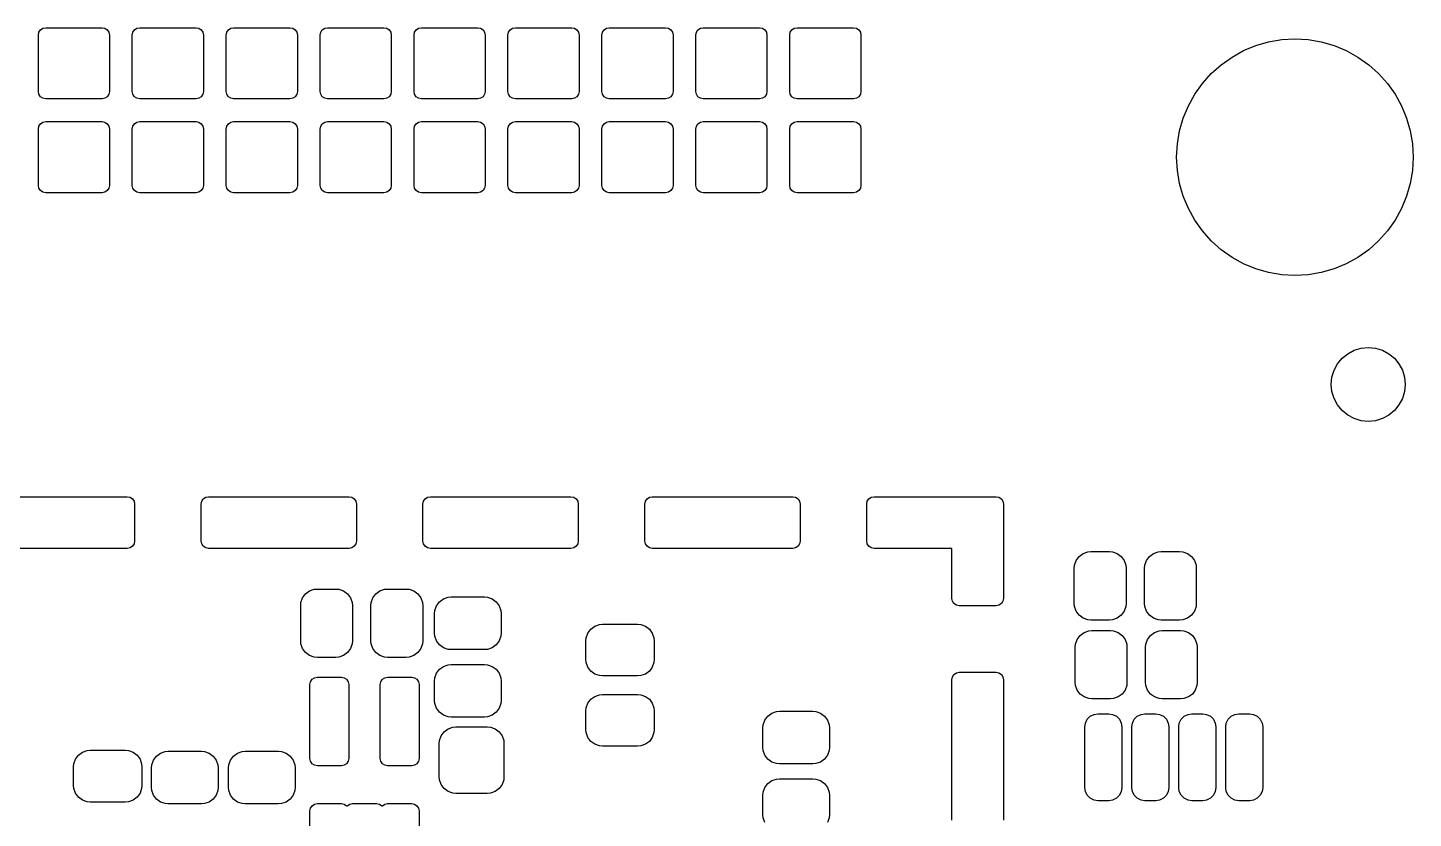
# Model space of a CAD drawing. Extents: x 0.27 to 2.97, y 0.24 to 2.14.
# Drawn here: x 1.451 to 2.926, y 1.296 to 2.138 of the extents above; entities that cross this region are included whole.
import ezdxf

# ---------------------------------------------------------------- set-up
doc = ezdxf.new("R2010")
doc.units = 0
doc.header["$MEASUREMENT"] = 0
doc.layers.add('BLACK', color=7, linetype='CONTINUOUS')

msp = doc.modelspace()

# ---------------------------------------------------------------- linework, layer by layer
at = {"layer": 'BLACK', "linetype": 'CONTINUOUS'}
for p, q in [((1.46213, 2.13), (1.46273, 2.13301)), ((1.46213, 2.07), (1.46213, 2.13)), ((1.46273, 2.13301), (1.46443, 2.13557)), ((1.46443, 2.13557), (1.46699, 2.13727)), ((1.46699, 2.13727), (1.47, 2.13787)), ((1.47, 2.13787), (1.53, 2.13787)), ((1.53, 2.13787), (1.53301, 2.13727)), ((1.53301, 2.13727), (1.53557, 2.13557)), ((1.53557, 2.13557), (1.53727, 2.13301)), ((1.53727, 2.13301), (1.53787, 2.13)), ((1.53787, 2.13), (1.53787, 2.07)), ((1.56213, 2.13), (1.56273, 2.13301)), ((1.56213, 2.07), (1.56213, 2.13)), ((1.56273, 2.13301), (1.56443, 2.13557)), ((1.56443, 2.13557), (1.56699, 2.13727)), ((1.56699, 2.13727), (1.57, 2.13787)), ((1.57, 2.13787), (1.63, 2.13787)), ((1.63, 2.13787), (1.63301, 2.13727)), ((1.63301, 2.13727), (1.63557, 2.13557)), ((1.63557, 2.13557), (1.63727, 2.13301)), ((1.63727, 2.13301), (1.63787, 2.13)), ((1.63787, 2.13), (1.63787, 2.07)), ((1.66213, 2.13), (1.66273, 2.13301)), ((1.66213, 2.07), (1.66213, 2.13)), ((1.66273, 2.13301), (1.66443, 2.13557)), ((1.66443, 2.13557), (1.66699, 2.13727)), ((1.66699, 2.13727), (1.67, 2.13787)), ((1.67, 2.13787), (1.73, 2.13787)), ((1.73, 2.13787), (1.73301, 2.13727)), ((1.73301, 2.13727), (1.73557, 2.13557)), ((1.73557, 2.13557), (1.73727, 2.13301)), ((1.73727, 2.13301), (1.73787, 2.13)), ((1.73787, 2.13), (1.73787, 2.07)), ((1.76213, 2.13), (1.76273, 2.13301)), ((1.76213, 2.07), (1.76213, 2.13)), ((1.76273, 2.13301), (1.76443, 2.13557)), ((1.76443, 2.13557), (1.76699, 2.13727)), ((1.76699, 2.13727), (1.77, 2.13787)), ((1.77, 2.13787), (1.83, 2.13787)), ((1.83, 2.13787), (1.83301, 2.13727)), ((1.83301, 2.13727), (1.83557, 2.13557)), ((1.83557, 2.13557), (1.83727, 2.13301)), ((1.83727, 2.13301), (1.83787, 2.13)), ((1.83787, 2.13), (1.83787, 2.07)), ((1.86213, 2.13), (1.86273, 2.13301)), ((1.86213, 2.07), (1.86213, 2.13)), ((1.86273, 2.13301), (1.86443, 2.13557)), ((1.86443, 2.13557), (1.86699, 2.13727)), ((1.86699, 2.13727), (1.87, 2.13787)), ((1.87, 2.13787), (1.93, 2.13787)), ((1.93, 2.13787), (1.93301, 2.13727)), ((1.93301, 2.13727), (1.93557, 2.13557)), ((1.93557, 2.13557), (1.93727, 2.13301)), ((1.93727, 2.13301), (1.93787, 2.13)), ((1.93787, 2.13), (1.93787, 2.07)), ((1.96213, 2.13), (1.96273, 2.13301)), ((1.96213, 2.07), (1.96213, 2.13)), ((1.96273, 2.13301), (1.96443, 2.13557)), ((1.96443, 2.13557), (1.96699, 2.13727)), ((1.96699, 2.13727), (1.97, 2.13787)), ((1.97, 2.13787), (2.03, 2.13787)), ((2.03, 2.13787), (2.03301, 2.13727)), ((2.03301, 2.13727), (2.03557, 2.13557)), ((2.03557, 2.13557), (2.03727, 2.13301)), ((2.03727, 2.13301), (2.03787, 2.13)), ((2.03787, 2.13), (2.03787, 2.07)), ((2.06213, 2.13), (2.06273, 2.13301)), ((2.06213, 2.07), (2.06213, 2.13)), ((2.06273, 2.13301), (2.06443, 2.13557)), ((2.06443, 2.13557), (2.06699, 2.13727)), ((2.06699, 2.13727), (2.07, 2.13787)), ((2.07, 2.13787), (2.13, 2.13787)), ((2.13, 2.13787), (2.13301, 2.13727)), ((2.13301, 2.13727), (2.13557, 2.13557)), ((2.13557, 2.13557), (2.13727, 2.13301)), ((2.13727, 2.13301), (2.13787, 2.13)), ((2.13787, 2.13), (2.13787, 2.07)), ((2.16213, 2.13), (2.16273, 2.13301)), ((2.16213, 2.07), (2.16213, 2.13)), ((2.16273, 2.13301), (2.16443, 2.13557)), ((2.16443, 2.13557), (2.16699, 2.13727)), ((2.16699, 2.13727), (2.17, 2.13787)), ((2.17, 2.13787), (2.23, 2.13787)), ((2.23, 2.13787), (2.23301, 2.13727)), ((2.23301, 2.13727), (2.23557, 2.13557)), ((2.23557, 2.13557), (2.23727, 2.13301)), ((2.23727, 2.13301), (2.23787, 2.13)), ((2.23787, 2.13), (2.23787, 2.07)), ((2.26213, 2.13), (2.26273, 2.13301)), ((2.26213, 2.07), (2.26213, 2.13)), ((2.26273, 2.13301), (2.26443, 2.13557)), ((2.26443, 2.13557), (2.26699, 2.13727)), ((2.26699, 2.13727), (2.27, 2.13787)), ((2.27, 2.13787), (2.33, 2.13787)), ((2.33, 2.13787), (2.33301, 2.13727)), ((2.33301, 2.13727), (2.33557, 2.13557)), ((2.33557, 2.13557), (2.33727, 2.13301)), ((2.33727, 2.13301), (2.33787, 2.13)), ((2.33787, 2.13), (2.33787, 2.07)), ((2.77197, 2.12283), (2.78589, 2.12519)), ((2.78589, 2.12519), (2.8, 2.12598)), ((2.8, 2.12598), (2.81411, 2.12519)), ((2.81411, 2.12519), (2.82803, 2.12283)), ((2.73297, 2.10667), (2.74534, 2.11351)), ((2.74534, 2.11351), (2.75839, 2.11891)), ((2.75839, 2.11891), (2.77197, 2.12283)), ((2.82803, 2.12283), (2.84161, 2.11891)), ((2.84161, 2.11891), (2.85466, 2.11351)), ((2.85466, 2.11351), (2.86703, 2.10667)), ((2.71092, 2.08908), (2.72145, 2.0985)), ((2.72145, 2.0985), (2.73297, 2.10667)), ((2.86703, 2.10667), (2.87855, 2.0985)), ((2.87855, 2.0985), (2.88908, 2.08908)), ((2.7015, 2.07855), (2.71092, 2.08908)), ((2.88908, 2.08908), (2.8985, 2.07855)), ((1.46273, 2.06699), (1.46213, 2.07)), ((1.46443, 2.06443), (1.46273, 2.06699)), ((1.53727, 2.06699), (1.53557, 2.06443)), ((1.53787, 2.07), (1.53727, 2.06699)), ((1.56273, 2.06699), (1.56213, 2.07)), ((1.56443, 2.06443), (1.56273, 2.06699)), ((1.63727, 2.06699), (1.63557, 2.06443)), ((1.63787, 2.07), (1.63727, 2.06699)), ((1.66273, 2.06699), (1.66213, 2.07)), ((1.66443, 2.06443), (1.66273, 2.06699)), ((1.73727, 2.06699), (1.73557, 2.06443)), ((1.73787, 2.07), (1.73727, 2.06699)), ((1.76273, 2.06699), (1.76213, 2.07)), ((1.76443, 2.06443), (1.76273, 2.06699)), ((1.83727, 2.06699), (1.83557, 2.06443)), ((1.83787, 2.07), (1.83727, 2.06699)), ((1.86273, 2.06699), (1.86213, 2.07)), ((1.86443, 2.06443), (1.86273, 2.06699)), ((1.93727, 2.06699), (1.93557, 2.06443)), ((1.93787, 2.07), (1.93727, 2.06699)), ((1.96273, 2.06699), (1.96213, 2.07)), ((1.96443, 2.06443), (1.96273, 2.06699)), ((2.03727, 2.06699), (2.03557, 2.06443)), ((2.03787, 2.07), (2.03727, 2.06699)), ((2.06273, 2.06699), (2.06213, 2.07)), ((2.06443, 2.06443), (2.06273, 2.06699)), ((2.13727, 2.06699), (2.13557, 2.06443)), ((2.13787, 2.07), (2.13727, 2.06699)), ((2.16273, 2.06699), (2.16213, 2.07)), ((2.16443, 2.06443), (2.16273, 2.06699)), ((2.23727, 2.06699), (2.23557, 2.06443)), ((2.23787, 2.07), (2.23727, 2.06699)), ((2.26273, 2.06699), (2.26213, 2.07)), ((2.26443, 2.06443), (2.26273, 2.06699)), ((2.33727, 2.06699), (2.33557, 2.06443)), ((2.33787, 2.07), (2.33727, 2.06699)), ((2.68649, 2.05466), (2.69333, 2.06703)), ((2.69333, 2.06703), (2.7015, 2.07855)), ((2.8985, 2.07855), (2.90667, 2.06703)), ((2.90667, 2.06703), (2.91351, 2.05466)), ((1.46699, 2.06273), (1.46443, 2.06443)), ((1.47, 2.06213), (1.46699, 2.06273)), ((1.53, 2.06213), (1.47, 2.06213)), ((1.53301, 2.06273), (1.53, 2.06213)), ((1.53557, 2.06443), (1.53301, 2.06273)), ((1.56699, 2.06273), (1.56443, 2.06443)), ((1.57, 2.06213), (1.56699, 2.06273)), ((1.63, 2.06213), (1.57, 2.06213)), ((1.63301, 2.06273), (1.63, 2.06213)), ((1.63557, 2.06443), (1.63301, 2.06273)), ((1.66699, 2.06273), (1.66443, 2.06443)), ((1.67, 2.06213), (1.66699, 2.06273)), ((1.73, 2.06213), (1.67, 2.06213)), ((1.73301, 2.06273), (1.73, 2.06213)), ((1.73557, 2.06443), (1.73301, 2.06273)), ((1.76699, 2.06273), (1.76443, 2.06443)), ((1.77, 2.06213), (1.76699, 2.06273)), ((1.83, 2.06213), (1.77, 2.06213)), ((1.83301, 2.06273), (1.83, 2.06213)), ((1.83557, 2.06443), (1.83301, 2.06273)), ((1.86699, 2.06273), (1.86443, 2.06443)), ((1.87, 2.06213), (1.86699, 2.06273)), ((1.93, 2.06213), (1.87, 2.06213)), ((1.93301, 2.06273), (1.93, 2.06213)), ((1.93557, 2.06443), (1.93301, 2.06273)), ((1.96699, 2.06273), (1.96443, 2.06443)), ((1.97, 2.06213), (1.96699, 2.06273)), ((2.03, 2.06213), (1.97, 2.06213)), ((2.03301, 2.06273), (2.03, 2.06213)), ((2.03557, 2.06443), (2.03301, 2.06273)), ((2.06699, 2.06273), (2.06443, 2.06443)), ((2.07, 2.06213), (2.06699, 2.06273)), ((2.13, 2.06213), (2.07, 2.06213)), ((2.13301, 2.06273), (2.13, 2.06213)), ((2.13557, 2.06443), (2.13301, 2.06273)), ((2.16699, 2.06273), (2.16443, 2.06443)), ((2.17, 2.06213), (2.16699, 2.06273)), ((2.23, 2.06213), (2.17, 2.06213)), ((2.23301, 2.06273), (2.23, 2.06213)), ((2.23557, 2.06443), (2.23301, 2.06273)), ((2.26699, 2.06273), (2.26443, 2.06443)), ((2.27, 2.06213), (2.26699, 2.06273)), ((2.33, 2.06213), (2.27, 2.06213)), ((2.33301, 2.06273), (2.33, 2.06213)), ((2.33557, 2.06443), (2.33301, 2.06273)), ((2.68109, 2.04161), (2.68649, 2.05466)), ((2.91351, 2.05466), (2.91891, 2.04161)), ((1.46443, 2.03557), (1.46699, 2.03727)), ((1.46699, 2.03727), (1.47, 2.03787)), ((1.47, 2.03787), (1.53, 2.03787)), ((1.53, 2.03787), (1.53301, 2.03727)), ((1.53301, 2.03727), (1.53557, 2.03557)), ((1.56443, 2.03557), (1.56699, 2.03727)), ((1.56699, 2.03727), (1.57, 2.03787)), ((1.57, 2.03787), (1.63, 2.03787)), ((1.63, 2.03787), (1.63301, 2.03727)), ((1.63301, 2.03727), (1.63557, 2.03557)), ((1.66443, 2.03557), (1.66699, 2.03727)), ((1.66699, 2.03727), (1.67, 2.03787)), ((1.67, 2.03787), (1.73, 2.03787)), ((1.73, 2.03787), (1.73301, 2.03727)), ((1.73301, 2.03727), (1.73557, 2.03557)), ((1.76443, 2.03557), (1.76699, 2.03727)), ((1.76699, 2.03727), (1.77, 2.03787)), ((1.77, 2.03787), (1.83, 2.03787)), ((1.83, 2.03787), (1.83301, 2.03727)), ((1.83301, 2.03727), (1.83557, 2.03557)), ((1.86443, 2.03557), (1.86699, 2.03727)), ((1.86699, 2.03727), (1.87, 2.03787)), ((1.87, 2.03787), (1.93, 2.03787)), ((1.93, 2.03787), (1.93301, 2.03727)), ((1.93301, 2.03727), (1.93557, 2.03557)), ((1.96443, 2.03557), (1.96699, 2.03727)), ((1.96699, 2.03727), (1.97, 2.03787)), ((1.97, 2.03787), (2.03, 2.03787)), ((2.03, 2.03787), (2.03301, 2.03727)), ((2.03301, 2.03727), (2.03557, 2.03557)), ((2.06443, 2.03557), (2.06699, 2.03727)), ((2.06699, 2.03727), (2.07, 2.03787)), ((2.07, 2.03787), (2.13, 2.03787)), ((2.13, 2.03787), (2.13301, 2.03727)), ((2.13301, 2.03727), (2.13557, 2.03557)), ((2.16443, 2.03557), (2.16699, 2.03727)), ((2.16699, 2.03727), (2.17, 2.03787)), ((2.17, 2.03787), (2.23, 2.03787)), ((2.23, 2.03787), (2.23301, 2.03727)), ((2.23301, 2.03727), (2.23557, 2.03557)), ((2.26443, 2.03557), (2.26699, 2.03727)), ((2.26699, 2.03727), (2.27, 2.03787)), ((2.27, 2.03787), (2.33, 2.03787)), ((2.33, 2.03787), (2.33301, 2.03727)), ((2.33301, 2.03727), (2.33557, 2.03557)), ((2.67717, 2.02803), (2.68109, 2.04161)), ((2.91891, 2.04161), (2.92283, 2.02803)), ((1.46213, 2.03), (1.46273, 2.03301)), ((1.46213, 1.97), (1.46213, 2.03)), ((1.46273, 2.03301), (1.46443, 2.03557)), ((1.53557, 2.03557), (1.53727, 2.03301)), ((1.53727, 2.03301), (1.53787, 2.03)), ((1.53787, 2.03), (1.53787, 1.97)), ((1.56213, 2.03), (1.56273, 2.03301)), ((1.56213, 1.97), (1.56213, 2.03)), ((1.56273, 2.03301), (1.56443, 2.03557)), ((1.63557, 2.03557), (1.63727, 2.03301)), ((1.63727, 2.03301), (1.63787, 2.03)), ((1.63787, 2.03), (1.63787, 1.97)), ((1.66213, 2.03), (1.66273, 2.03301)), ((1.66213, 1.97), (1.66213, 2.03)), ((1.66273, 2.03301), (1.66443, 2.03557)), ((1.73557, 2.03557), (1.73727, 2.03301)), ((1.73727, 2.03301), (1.73787, 2.03)), ((1.73787, 2.03), (1.73787, 1.97)), ((1.76213, 2.03), (1.76273, 2.03301)), ((1.76213, 1.97), (1.76213, 2.03)), ((1.76273, 2.03301), (1.76443, 2.03557)), ((1.83557, 2.03557), (1.83727, 2.03301)), ((1.83727, 2.03301), (1.83787, 2.03)), ((1.83787, 2.03), (1.83787, 1.97)), ((1.86213, 2.03), (1.86273, 2.03301)), ((1.86213, 1.97), (1.86213, 2.03)), ((1.86273, 2.03301), (1.86443, 2.03557)), ((1.93557, 2.03557), (1.93727, 2.03301)), ((1.93727, 2.03301), (1.93787, 2.03)), ((1.93787, 2.03), (1.93787, 1.97)), ((1.96213, 2.03), (1.96273, 2.03301)), ((1.96213, 1.97), (1.96213, 2.03)), ((1.96273, 2.03301), (1.96443, 2.03557)), ((2.03557, 2.03557), (2.03727, 2.03301)), ((2.03727, 2.03301), (2.03787, 2.03)), ((2.03787, 2.03), (2.03787, 1.97)), ((2.06213, 2.03), (2.06273, 2.03301)), ((2.06213, 1.97), (2.06213, 2.03)), ((2.06273, 2.03301), (2.06443, 2.03557)), ((2.13557, 2.03557), (2.13727, 2.03301)), ((2.13727, 2.03301), (2.13787, 2.03)), ((2.13787, 2.03), (2.13787, 1.97)), ((2.16213, 2.03), (2.16273, 2.03301)), ((2.16213, 1.97), (2.16213, 2.03)), ((2.16273, 2.03301), (2.16443, 2.03557)), ((2.23557, 2.03557), (2.23727, 2.03301)), ((2.23727, 2.03301), (2.23787, 2.03)), ((2.23787, 2.03), (2.23787, 1.97)), ((2.26213, 2.03), (2.26273, 2.03301)), ((2.26213, 1.97), (2.26213, 2.03)), ((2.26273, 2.03301), (2.26443, 2.03557)), ((2.33557, 2.03557), (2.33727, 2.03301)), ((2.33727, 2.03301), (2.33787, 2.03)), ((2.33787, 2.03), (2.33787, 1.97)), ((2.67481, 2.01411), (2.67717, 2.02803)), ((2.92283, 2.02803), (2.92519, 2.01411)), ((2.67402, 2), (2.67481, 2.01411)), ((2.92519, 2.01411), (2.92598, 2)), ((2.67481, 1.98589), (2.67402, 2)), ((2.92598, 2), (2.92519, 1.98589)), ((2.67717, 1.97197), (2.67481, 1.98589)), ((2.92519, 1.98589), (2.92283, 1.97197)), ((1.46273, 1.96699), (1.46213, 1.97)), ((1.46443, 1.96443), (1.46273, 1.96699)), ((1.46699, 1.96273), (1.46443, 1.96443)), ((1.47, 1.96213), (1.46699, 1.96273)), ((1.53, 1.96213), (1.47, 1.96213)), ((1.53301, 1.96273), (1.53, 1.96213)), ((1.53557, 1.96443), (1.53301, 1.96273)), ((1.53727, 1.96699), (1.53557, 1.96443)), ((1.53787, 1.97), (1.53727, 1.96699)), ((1.56273, 1.96699), (1.56213, 1.97)), ((1.56443, 1.96443), (1.56273, 1.96699)), ((1.56699, 1.96273), (1.56443, 1.96443)), ((1.57, 1.96213), (1.56699, 1.96273)), ((1.63, 1.96213), (1.57, 1.96213)), ((1.63301, 1.96273), (1.63, 1.96213)), ((1.63557, 1.96443), (1.63301, 1.96273)), ((1.63727, 1.96699), (1.63557, 1.96443)), ((1.63787, 1.97), (1.63727, 1.96699)), ((1.66273, 1.96699), (1.66213, 1.97)), ((1.66443, 1.96443), (1.66273, 1.96699)), ((1.66699, 1.96273), (1.66443, 1.96443)), ((1.67, 1.96213), (1.66699, 1.96273)), ((1.73, 1.96213), (1.67, 1.96213)), ((1.73301, 1.96273), (1.73, 1.96213)), ((1.73557, 1.96443), (1.73301, 1.96273)), ((1.73727, 1.96699), (1.73557, 1.96443)), ((1.73787, 1.97), (1.73727, 1.96699)), ((1.76273, 1.96699), (1.76213, 1.97)), ((1.76443, 1.96443), (1.76273, 1.96699)), ((1.76699, 1.96273), (1.76443, 1.96443)), ((1.77, 1.96213), (1.76699, 1.96273)), ((1.83, 1.96213), (1.77, 1.96213)), ((1.83301, 1.96273), (1.83, 1.96213)), ((1.83557, 1.96443), (1.83301, 1.96273)), ((1.83727, 1.96699), (1.83557, 1.96443)), ((1.83787, 1.97), (1.83727, 1.96699)), ((1.86273, 1.96699), (1.86213, 1.97)), ((1.86443, 1.96443), (1.86273, 1.96699)), ((1.86699, 1.96273), (1.86443, 1.96443)), ((1.87, 1.96213), (1.86699, 1.96273)), ((1.93, 1.96213), (1.87, 1.96213)), ((1.93301, 1.96273), (1.93, 1.96213)), ((1.93557, 1.96443), (1.93301, 1.96273)), ((1.93727, 1.96699), (1.93557, 1.96443)), ((1.93787, 1.97), (1.93727, 1.96699)), ((1.96273, 1.96699), (1.96213, 1.97)), ((1.96443, 1.96443), (1.96273, 1.96699)), ((1.96699, 1.96273), (1.96443, 1.96443)), ((1.97, 1.96213), (1.96699, 1.96273)), ((2.03, 1.96213), (1.97, 1.96213)), ((2.03301, 1.96273), (2.03, 1.96213)), ((2.03557, 1.96443), (2.03301, 1.96273)), ((2.03727, 1.96699), (2.03557, 1.96443)), ((2.03787, 1.97), (2.03727, 1.96699)), ((2.06273, 1.96699), (2.06213, 1.97)), ((2.06443, 1.96443), (2.06273, 1.96699)), ((2.06699, 1.96273), (2.06443, 1.96443)), ((2.07, 1.96213), (2.06699, 1.96273)), ((2.13, 1.96213), (2.07, 1.96213)), ((2.13301, 1.96273), (2.13, 1.96213)), ((2.13557, 1.96443), (2.13301, 1.96273)), ((2.13727, 1.96699), (2.13557, 1.96443)), ((2.13787, 1.97), (2.13727, 1.96699)), ((2.16273, 1.96699), (2.16213, 1.97)), ((2.16443, 1.96443), (2.16273, 1.96699)), ((2.16699, 1.96273), (2.16443, 1.96443)), ((2.17, 1.96213), (2.16699, 1.96273)), ((2.23, 1.96213), (2.17, 1.96213)), ((2.23301, 1.96273), (2.23, 1.96213)), ((2.23557, 1.96443), (2.23301, 1.96273)), ((2.23727, 1.96699), (2.23557, 1.96443)), ((2.23787, 1.97), (2.23727, 1.96699)), ((2.26273, 1.96699), (2.26213, 1.97)), ((2.26443, 1.96443), (2.26273, 1.96699)), ((2.26699, 1.96273), (2.26443, 1.96443)), ((2.27, 1.96213), (2.26699, 1.96273)), ((2.33, 1.96213), (2.27, 1.96213)), ((2.33301, 1.96273), (2.33, 1.96213)), ((2.33557, 1.96443), (2.33301, 1.96273)), ((2.33727, 1.96699), (2.33557, 1.96443)), ((2.33787, 1.97), (2.33727, 1.96699)), ((2.68109, 1.95839), (2.67717, 1.97197)), ((2.92283, 1.97197), (2.91891, 1.95839)), ((2.68649, 1.94534), (2.68109, 1.95839)), ((2.91891, 1.95839), (2.91351, 1.94534)), ((2.69333, 1.93297), (2.68649, 1.94534)), ((2.7015, 1.92145), (2.69333, 1.93297)), ((2.90667, 1.93297), (2.8985, 1.92145)), ((2.91351, 1.94534), (2.90667, 1.93297)), ((2.71092, 1.91092), (2.7015, 1.92145)), ((2.8985, 1.92145), (2.88908, 1.91092)), ((2.72145, 1.9015), (2.71092, 1.91092)), ((2.88908, 1.91092), (2.87855, 1.9015)), ((2.73297, 1.89333), (2.72145, 1.9015)), ((2.74534, 1.88649), (2.73297, 1.89333)), ((2.86703, 1.89333), (2.85466, 1.88649)), ((2.87855, 1.9015), (2.86703, 1.89333)), ((2.75839, 1.88109), (2.74534, 1.88649)), ((2.77197, 1.87717), (2.75839, 1.88109)), ((2.78589, 1.87481), (2.77197, 1.87717)), ((2.8, 1.87402), (2.78589, 1.87481)), ((2.81411, 1.87481), (2.8, 1.87402)), ((2.82803, 1.87717), (2.81411, 1.87481)), ((2.84161, 1.88109), (2.82803, 1.87717)), ((2.85466, 1.88649), (2.84161, 1.88109)), ((2.84526, 1.77987), (2.85016, 1.78584)), ((2.85016, 1.78584), (2.85613, 1.79074)), ((2.85613, 1.79074), (2.86293, 1.79437)), ((2.86293, 1.79437), (2.87032, 1.79661)), ((2.87032, 1.79661), (2.878, 1.79737)), ((2.878, 1.79737), (2.88568, 1.79661)), ((2.88568, 1.79661), (2.89307, 1.79437)), ((2.89307, 1.79437), (2.89987, 1.79074)), ((2.89987, 1.79074), (2.90584, 1.78584)), ((2.90584, 1.78584), (2.91074, 1.77987)), ((2.83939, 1.76568), (2.84163, 1.77307)), ((2.84163, 1.77307), (2.84526, 1.77987)), ((2.91074, 1.77987), (2.91437, 1.77307)), ((2.91437, 1.77307), (2.91661, 1.76568)), ((2.83863, 1.758), (2.83939, 1.76568)), ((2.83939, 1.75032), (2.83863, 1.758)), ((2.91661, 1.76568), (2.91737, 1.758)), ((2.91737, 1.758), (2.91661, 1.75032)), ((2.84163, 1.74293), (2.83939, 1.75032)), ((2.84526, 1.73613), (2.84163, 1.74293)), ((2.91437, 1.74293), (2.91074, 1.73613)), ((2.91661, 1.75032), (2.91437, 1.74293)), ((2.85016, 1.73016), (2.84526, 1.73613)), ((2.85613, 1.72526), (2.85016, 1.73016)), ((2.90584, 1.73016), (2.89987, 1.72526)), ((2.91074, 1.73613), (2.90584, 1.73016)), ((2.86293, 1.72163), (2.85613, 1.72526)), ((2.87032, 1.71939), (2.86293, 1.72163)), ((2.878, 1.71863), (2.87032, 1.71939)), ((2.88568, 1.71939), (2.878, 1.71863)), ((2.89307, 1.72163), (2.88568, 1.71939)), ((2.89987, 1.72526), (2.89307, 1.72163)), ((1.40709, 1.63844), (1.55669, 1.63844)), ((1.55669, 1.63844), (1.55971, 1.63784)), ((1.55971, 1.63784), (1.56226, 1.63613)), ((1.63774, 1.63613), (1.64029, 1.63784)), ((1.64029, 1.63784), (1.64331, 1.63844)), ((1.64331, 1.63844), (1.79291, 1.63844)), ((1.79291, 1.63844), (1.79593, 1.63784)), ((1.79593, 1.63784), (1.79848, 1.63613)), ((1.87396, 1.63613), (1.87651, 1.63784)), ((1.87651, 1.63784), (1.87953, 1.63844)), ((1.87953, 1.63844), (2.02913, 1.63844)), ((2.02913, 1.63844), (2.03215, 1.63784)), ((2.03215, 1.63784), (2.0347, 1.63613)), ((2.11018, 1.63613), (2.11273, 1.63784)), ((2.11273, 1.63784), (2.11575, 1.63844)), ((2.11575, 1.63844), (2.26535, 1.63844)), ((2.26535, 1.63844), (2.26837, 1.63784)), ((2.26837, 1.63784), (2.27092, 1.63613)), ((2.3464, 1.63613), (2.34896, 1.63784)), ((2.34896, 1.63784), (2.35197, 1.63844)), ((2.35197, 1.63844), (2.44252, 1.63844)), ((2.44252, 1.63844), (2.48189, 1.63844)), ((2.48189, 1.63844), (2.4849, 1.63784)), ((2.4849, 1.63784), (2.48746, 1.63613)), ((1.56226, 1.63613), (1.56397, 1.63358)), ((1.56397, 1.63358), (1.56457, 1.63057)), ((1.56457, 1.63057), (1.56457, 1.5912)), ((1.63543, 1.63057), (1.63603, 1.63358)), ((1.63543, 1.5912), (1.63543, 1.63057)), ((1.63603, 1.63358), (1.63774, 1.63613)), ((1.79848, 1.63613), (1.80019, 1.63358)), ((1.80019, 1.63358), (1.80079, 1.63057)), ((1.80079, 1.63057), (1.80079, 1.5912)), ((1.87165, 1.63057), (1.87225, 1.63358)), ((1.87165, 1.5912), (1.87165, 1.63057)), ((1.87225, 1.63358), (1.87396, 1.63613)), ((2.0347, 1.63613), (2.03641, 1.63358)), ((2.03641, 1.63358), (2.03701, 1.63057)), ((2.03701, 1.63057), (2.03701, 1.5912)), ((2.10787, 1.63057), (2.10847, 1.63358)), ((2.10787, 1.5912), (2.10787, 1.63057)), ((2.10847, 1.63358), (2.11018, 1.63613)), ((2.27092, 1.63613), (2.27263, 1.63358)), ((2.27263, 1.63358), (2.27323, 1.63057)), ((2.27323, 1.63057), (2.27323, 1.5912)), ((2.34409, 1.63057), (2.34469, 1.63358)), ((2.34409, 1.5912), (2.34409, 1.63057)), ((2.34469, 1.63358), (2.3464, 1.63613)), ((2.48746, 1.63613), (2.48916, 1.63358)), ((2.48916, 1.63358), (2.48976, 1.63057)), ((2.48976, 1.63057), (2.48976, 1.5912)), ((1.55669, 1.58332), (1.40709, 1.58332)), ((1.55971, 1.58392), (1.55669, 1.58332)), ((1.56226, 1.58563), (1.55971, 1.58392)), ((1.56397, 1.58818), (1.56226, 1.58563)), ((1.56457, 1.5912), (1.56397, 1.58818)), ((1.63603, 1.58818), (1.63543, 1.5912)), ((1.63774, 1.58563), (1.63603, 1.58818)), ((1.64029, 1.58392), (1.63774, 1.58563)), ((1.64331, 1.58332), (1.64029, 1.58392)), ((1.79291, 1.58332), (1.64331, 1.58332)), ((1.79593, 1.58392), (1.79291, 1.58332)), ((1.79848, 1.58563), (1.79593, 1.58392)), ((1.80019, 1.58818), (1.79848, 1.58563)), ((1.80079, 1.5912), (1.80019, 1.58818)), ((1.87225, 1.58818), (1.87165, 1.5912)), ((1.87396, 1.58563), (1.87225, 1.58818)), ((1.87651, 1.58392), (1.87396, 1.58563)), ((1.87953, 1.58332), (1.87651, 1.58392)), ((2.02913, 1.58332), (1.87953, 1.58332)), ((2.03215, 1.58392), (2.02913, 1.58332)), ((2.0347, 1.58563), (2.03215, 1.58392)), ((2.03641, 1.58818), (2.0347, 1.58563)), ((2.03701, 1.5912), (2.03641, 1.58818)), ((2.10847, 1.58818), (2.10787, 1.5912)), ((2.11018, 1.58563), (2.10847, 1.58818)), ((2.11273, 1.58392), (2.11018, 1.58563)), ((2.11575, 1.58332), (2.11273, 1.58392)), ((2.26535, 1.58332), (2.11575, 1.58332)), ((2.26837, 1.58392), (2.26535, 1.58332)), ((2.27092, 1.58563), (2.26837, 1.58392)), ((2.27263, 1.58818), (2.27092, 1.58563)), ((2.27323, 1.5912), (2.27263, 1.58818)), ((2.34469, 1.58818), (2.34409, 1.5912)), ((2.3464, 1.58563), (2.34469, 1.58818)), ((2.34896, 1.58392), (2.3464, 1.58563)), ((2.35197, 1.58332), (2.34896, 1.58392)), ((2.43465, 1.58332), (2.35197, 1.58332)), ((2.43465, 1.53017), (2.43465, 1.58332)), ((2.48976, 1.5912), (2.48976, 1.53017)), ((2.57448, 1.57792), (2.57946, 1.57967)), ((2.57946, 1.57967), (2.58276, 1.57998)), ((2.58276, 1.57998), (2.60244, 1.57998)), ((2.60244, 1.57998), (2.60573, 1.57967)), ((2.60573, 1.57967), (2.61072, 1.57792)), ((2.64928, 1.57792), (2.65427, 1.57967)), ((2.65427, 1.57967), (2.65756, 1.57998)), ((2.65756, 1.57998), (2.67724, 1.57998)), ((2.67724, 1.57998), (2.68054, 1.57967)), ((2.68054, 1.57967), (2.68552, 1.57792)), ((2.56504, 1.56226), (2.56535, 1.56555)), ((2.56535, 1.56555), (2.56709, 1.57054)), ((2.56709, 1.57054), (2.57023, 1.57479)), ((2.57023, 1.57479), (2.57448, 1.57792)), ((2.61072, 1.57792), (2.61497, 1.57479)), ((2.61497, 1.57479), (2.6181, 1.57054)), ((2.6181, 1.57054), (2.61985, 1.56555)), ((2.61985, 1.56555), (2.62016, 1.56226)), ((2.63984, 1.56226), (2.64015, 1.56555)), ((2.64015, 1.56555), (2.6419, 1.57054)), ((2.6419, 1.57054), (2.64503, 1.57479)), ((2.64503, 1.57479), (2.64928, 1.57792)), ((2.68552, 1.57792), (2.68977, 1.57479)), ((2.68977, 1.57479), (2.69291, 1.57054)), ((2.69291, 1.57054), (2.69465, 1.56555)), ((2.69465, 1.56555), (2.69496, 1.56226)), ((2.56504, 1.52486), (2.56504, 1.56226)), ((2.62016, 1.56226), (2.62016, 1.52486)), ((2.63984, 1.52486), (2.63984, 1.56226)), ((2.69496, 1.56226), (2.69496, 1.52486)), ((1.7435, 1.5307), (1.74664, 1.53495)), ((1.74664, 1.53495), (1.75089, 1.53809)), ((1.75089, 1.53809), (1.75587, 1.53983)), ((1.75587, 1.53983), (1.75917, 1.54014)), ((1.75917, 1.54014), (1.77885, 1.54014)), ((1.77885, 1.54014), (1.78214, 1.53983)), ((1.78214, 1.53983), (1.78713, 1.53809)), ((1.78713, 1.53809), (1.79138, 1.53495)), ((1.79138, 1.53495), (1.79451, 1.5307)), ((1.81831, 1.5307), (1.82144, 1.53495)), ((1.82144, 1.53495), (1.82569, 1.53809)), ((1.82569, 1.53809), (1.83067, 1.53983)), ((1.83067, 1.53983), (1.83397, 1.54014)), ((1.83397, 1.54014), (1.85365, 1.54014)), ((1.85365, 1.54014), (1.85695, 1.53983)), ((1.85695, 1.53983), (1.86193, 1.53809)), ((1.86193, 1.53809), (1.86618, 1.53495)), ((1.86618, 1.53495), (1.86932, 1.5307)), ((1.74145, 1.52243), (1.74176, 1.52572)), ((1.74145, 1.48502), (1.74145, 1.52243)), ((1.74176, 1.52572), (1.7435, 1.5307)), ((1.79451, 1.5307), (1.79626, 1.52572)), ((1.79626, 1.52572), (1.79657, 1.52243)), ((1.79657, 1.52243), (1.79657, 1.48502)), ((1.81625, 1.52243), (1.81656, 1.52572)), ((1.81625, 1.48502), (1.81625, 1.52243)), ((1.81656, 1.52572), (1.81831, 1.5307)), ((1.86932, 1.5307), (1.87106, 1.52572)), ((1.87106, 1.52572), (1.87137, 1.52243)), ((1.87137, 1.52243), (1.87137, 1.48502)), ((1.88429, 1.51728), (1.88603, 1.52226)), ((1.88603, 1.52226), (1.88917, 1.52651)), ((1.88917, 1.52651), (1.89341, 1.52965)), ((1.89341, 1.52965), (1.8984, 1.53139)), ((1.8984, 1.53139), (1.90169, 1.5317)), ((1.90169, 1.5317), (1.93713, 1.5317)), ((1.93713, 1.5317), (1.94042, 1.53139)), ((1.94042, 1.53139), (1.9454, 1.52965)), ((1.9454, 1.52965), (1.94965, 1.52651)), ((1.94965, 1.52651), (1.95279, 1.52226)), ((1.95279, 1.52226), (1.95453, 1.51728)), ((2.43525, 1.52716), (2.43465, 1.53017)), ((2.43695, 1.52461), (2.43525, 1.52716)), ((2.43951, 1.5229), (2.43695, 1.52461)), ((2.44252, 1.5223), (2.43951, 1.5229)), ((2.48189, 1.5223), (2.44252, 1.5223)), ((2.4849, 1.5229), (2.48189, 1.5223)), ((2.48746, 1.52461), (2.4849, 1.5229)), ((2.48916, 1.52716), (2.48746, 1.52461)), ((2.48976, 1.53017), (2.48916, 1.52716)), ((2.56535, 1.52156), (2.56504, 1.52486)), ((2.56709, 1.51658), (2.56535, 1.52156)), ((2.61985, 1.52156), (2.6181, 1.51658)), ((2.62016, 1.52486), (2.61985, 1.52156)), ((2.64015, 1.52156), (2.63984, 1.52486)), ((2.6419, 1.51658), (2.64015, 1.52156)), ((2.69465, 1.52156), (2.69291, 1.51658)), ((2.69496, 1.52486), (2.69465, 1.52156)), ((1.88398, 1.51398), (1.88429, 1.51728)), ((1.88398, 1.49331), (1.88398, 1.51398)), ((1.95453, 1.51728), (1.95484, 1.51398)), ((1.95484, 1.51398), (1.95484, 1.49331)), ((2.57023, 1.51233), (2.56709, 1.51658)), ((2.57448, 1.50919), (2.57023, 1.51233)), ((2.57946, 1.50745), (2.57448, 1.50919)), ((2.58276, 1.50714), (2.57946, 1.50745)), ((2.60244, 1.50714), (2.58276, 1.50714)), ((2.60573, 1.50745), (2.60244, 1.50714)), ((2.61072, 1.50919), (2.60573, 1.50745)), ((2.61497, 1.51233), (2.61072, 1.50919)), ((2.6181, 1.51658), (2.61497, 1.51233)), ((2.64503, 1.51233), (2.6419, 1.51658)), ((2.64928, 1.50919), (2.64503, 1.51233)), ((2.65427, 1.50745), (2.64928, 1.50919)), ((2.65756, 1.50714), (2.65427, 1.50745)), ((2.67724, 1.50714), (2.65756, 1.50714)), ((2.68054, 1.50745), (2.67724, 1.50714)), ((2.68552, 1.50919), (2.68054, 1.50745)), ((2.68977, 1.51233), (2.68552, 1.50919)), ((2.69291, 1.51658), (2.68977, 1.51233)), ((1.88429, 1.49002), (1.88398, 1.49331)), ((1.88603, 1.48504), (1.88429, 1.49002)), ((1.95453, 1.49002), (1.95279, 1.48504)), ((1.95484, 1.49331), (1.95453, 1.49002)), ((2.0453, 1.48826), (2.04705, 1.49325)), ((2.04705, 1.49325), (2.05018, 1.4975)), ((2.05018, 1.4975), (2.05443, 1.50063)), ((2.05443, 1.50063), (2.05941, 1.50238)), ((2.05941, 1.50238), (2.06271, 1.50269)), ((2.06271, 1.50269), (2.10011, 1.50269)), ((2.10011, 1.50269), (2.1034, 1.50238)), ((2.1034, 1.50238), (2.10839, 1.50063)), ((2.10839, 1.50063), (2.11264, 1.4975)), ((2.11264, 1.4975), (2.11577, 1.49325)), ((2.11577, 1.49325), (2.11752, 1.48826)), ((2.56809, 1.48654), (2.57123, 1.49079)), ((2.57123, 1.49079), (2.57548, 1.49392)), ((2.57548, 1.49392), (2.58046, 1.49567)), ((2.58046, 1.49567), (2.58376, 1.49598)), ((2.58376, 1.49598), (2.60344, 1.49598)), ((2.60344, 1.49598), (2.60673, 1.49567)), ((2.60673, 1.49567), (2.61172, 1.49392)), ((2.61172, 1.49392), (2.61597, 1.49079)), ((2.61597, 1.49079), (2.6191, 1.48654)), ((2.6429, 1.48654), (2.64603, 1.49079)), ((2.64603, 1.49079), (2.65028, 1.49392)), ((2.65028, 1.49392), (2.65527, 1.49567)), ((2.65527, 1.49567), (2.65856, 1.49598)), ((2.65856, 1.49598), (2.67824, 1.49598)), ((2.67824, 1.49598), (2.68154, 1.49567)), ((2.68154, 1.49567), (2.68652, 1.49392)), ((2.68652, 1.49392), (2.69077, 1.49079)), ((2.69077, 1.49079), (2.69391, 1.48654)), ((1.74176, 1.48173), (1.74145, 1.48502)), ((1.7435, 1.47675), (1.74176, 1.48173)), ((1.74664, 1.4725), (1.7435, 1.47675)), ((1.79451, 1.47675), (1.79138, 1.4725)), ((1.79626, 1.48173), (1.79451, 1.47675)), ((1.79657, 1.48502), (1.79626, 1.48173)), ((1.81656, 1.48173), (1.81625, 1.48502)), ((1.81831, 1.47675), (1.81656, 1.48173)), ((1.82144, 1.4725), (1.81831, 1.47675)), ((1.86932, 1.47675), (1.86618, 1.4725)), ((1.87106, 1.48173), (1.86932, 1.47675)), ((1.87137, 1.48502), (1.87106, 1.48173)), ((1.88917, 1.48079), (1.88603, 1.48504)), ((1.89341, 1.47765), (1.88917, 1.48079)), ((1.8984, 1.47591), (1.89341, 1.47765)), ((1.90169, 1.4756), (1.8984, 1.47591)), ((1.93713, 1.4756), (1.90169, 1.4756)), ((1.94042, 1.47591), (1.93713, 1.4756)), ((1.9454, 1.47765), (1.94042, 1.47591)), ((1.94965, 1.48079), (1.9454, 1.47765)), ((1.95279, 1.48504), (1.94965, 1.48079)), ((2.04499, 1.48497), (2.0453, 1.48826)), ((2.04499, 1.46528), (2.04499, 1.48497)), ((2.11752, 1.48826), (2.11783, 1.48497)), ((2.11783, 1.48497), (2.11783, 1.46528)), ((2.56604, 1.47826), (2.56635, 1.48155)), ((2.56604, 1.44086), (2.56604, 1.47826)), ((2.56635, 1.48155), (2.56809, 1.48654)), ((2.6191, 1.48654), (2.62085, 1.48155)), ((2.62085, 1.48155), (2.62116, 1.47826)), ((2.62116, 1.47826), (2.62116, 1.44086)), ((2.64084, 1.47826), (2.64115, 1.48155)), ((2.64084, 1.44086), (2.64084, 1.47826)), ((2.64115, 1.48155), (2.6429, 1.48654)), ((2.69391, 1.48654), (2.69565, 1.48155)), ((2.69565, 1.48155), (2.69596, 1.47826)), ((2.69596, 1.47826), (2.69596, 1.44086)), ((1.75089, 1.46936), (1.74664, 1.4725)), ((1.75587, 1.46762), (1.75089, 1.46936)), ((1.75917, 1.46731), (1.75587, 1.46762)), ((1.77885, 1.46731), (1.75917, 1.46731)), ((1.78214, 1.46762), (1.77885, 1.46731)), ((1.78713, 1.46936), (1.78214, 1.46762)), ((1.79138, 1.4725), (1.78713, 1.46936)), ((1.82569, 1.46936), (1.82144, 1.4725)), ((1.83067, 1.46762), (1.82569, 1.46936)), ((1.83397, 1.46731), (1.83067, 1.46762)), ((1.85365, 1.46731), (1.83397, 1.46731)), ((1.85695, 1.46762), (1.85365, 1.46731)), ((1.86193, 1.46936), (1.85695, 1.46762)), ((1.86618, 1.4725), (1.86193, 1.46936)), ((2.0453, 1.46199), (2.04499, 1.46528)), ((2.04705, 1.45701), (2.0453, 1.46199)), ((2.11752, 1.46199), (2.11577, 1.45701)), ((2.11783, 1.46528), (2.11752, 1.46199)), ((1.75364, 1.44399), (1.7562, 1.44569)), ((1.7562, 1.44569), (1.75921, 1.44629)), ((1.75921, 1.44629), (1.7848, 1.44629)), ((1.7848, 1.44629), (1.78782, 1.44569)), ((1.78782, 1.44569), (1.79037, 1.44399)), ((1.82845, 1.44399), (1.831, 1.44569)), ((1.831, 1.44569), (1.83402, 1.44629)), ((1.83402, 1.44629), (1.85961, 1.44629)), ((1.85961, 1.44629), (1.86262, 1.44569)), ((1.86262, 1.44569), (1.86517, 1.44399)), ((1.88429, 1.44543), (1.88603, 1.45041)), ((1.88603, 1.45041), (1.88917, 1.45466)), ((1.88917, 1.45466), (1.89341, 1.4578)), ((1.89341, 1.4578), (1.8984, 1.45954)), ((1.8984, 1.45954), (1.90169, 1.45985)), ((1.90169, 1.45985), (1.93713, 1.45985)), ((1.93713, 1.45985), (1.94042, 1.45954)), ((1.94042, 1.45954), (1.9454, 1.4578)), ((1.9454, 1.4578), (1.94965, 1.45466)), ((1.94965, 1.45466), (1.95279, 1.45041)), ((1.95279, 1.45041), (1.95453, 1.44543)), ((2.05018, 1.45276), (2.04705, 1.45701)), ((2.05443, 1.44962), (2.05018, 1.45276)), ((2.05941, 1.44788), (2.05443, 1.44962)), ((2.06271, 1.44757), (2.05941, 1.44788)), ((2.10011, 1.44757), (2.06271, 1.44757)), ((2.1034, 1.44788), (2.10011, 1.44757)), ((2.10839, 1.44962), (2.1034, 1.44788)), ((2.11264, 1.45276), (2.10839, 1.44962)), ((2.11577, 1.45701), (2.11264, 1.45276)), ((2.43465, 1.44356), (2.43525, 1.44657)), ((2.43525, 1.44657), (2.43695, 1.44913)), ((2.43695, 1.44913), (2.43951, 1.45083)), ((2.43951, 1.45083), (2.44252, 1.45143)), ((2.44252, 1.45143), (2.48189, 1.45143)), ((2.48189, 1.45143), (2.4849, 1.45083)), ((2.4849, 1.45083), (2.48746, 1.44913)), ((2.48746, 1.44913), (2.48916, 1.44657)), ((2.48916, 1.44657), (2.48976, 1.44356)), ((1.75134, 1.43842), (1.75194, 1.44143)), ((1.75134, 1.35968), (1.75134, 1.43842)), ((1.75194, 1.44143), (1.75364, 1.44399)), ((1.79037, 1.44399), (1.79208, 1.44143)), ((1.79208, 1.44143), (1.79268, 1.43842)), ((1.79268, 1.43842), (1.79268, 1.35968)), ((1.82614, 1.43842), (1.82674, 1.44143)), ((1.82614, 1.35968), (1.82614, 1.43842)), ((1.82674, 1.44143), (1.82845, 1.44399)), ((1.86517, 1.44399), (1.86688, 1.44143)), ((1.86688, 1.44143), (1.86748, 1.43842)), ((1.86748, 1.43842), (1.86748, 1.35968)), ((1.88398, 1.44213), (1.88429, 1.44543)), ((1.88398, 1.42146), (1.88398, 1.44213)), ((1.95453, 1.44543), (1.95484, 1.44213)), ((1.95484, 1.44213), (1.95484, 1.42146)), ((2.43465, 1.29395), (2.43465, 1.44356)), ((2.48976, 1.44356), (2.48976, 1.29395)), ((2.56635, 1.43756), (2.56604, 1.44086)), ((2.56809, 1.43258), (2.56635, 1.43756)), ((2.57123, 1.42833), (2.56809, 1.43258)), ((2.6191, 1.43258), (2.61597, 1.42833)), ((2.62085, 1.43756), (2.6191, 1.43258)), ((2.62116, 1.44086), (2.62085, 1.43756)), ((2.64115, 1.43756), (2.64084, 1.44086)), ((2.6429, 1.43258), (2.64115, 1.43756)), ((2.64603, 1.42833), (2.6429, 1.43258)), ((2.69391, 1.43258), (2.69077, 1.42833)), ((2.69565, 1.43756), (2.69391, 1.43258)), ((2.69596, 1.44086), (2.69565, 1.43756)), ((1.88429, 1.41817), (1.88398, 1.42146)), ((1.88603, 1.41319), (1.88429, 1.41817)), ((1.95453, 1.41817), (1.95279, 1.41319)), ((1.95484, 1.42146), (1.95453, 1.41817)), ((2.0453, 1.41346), (2.04705, 1.41844)), ((2.04705, 1.41844), (2.05018, 1.42269)), ((2.05018, 1.42269), (2.05443, 1.42583)), ((2.05443, 1.42583), (2.05941, 1.42757)), ((2.05941, 1.42757), (2.06271, 1.42788)), ((2.06271, 1.42788), (2.10011, 1.42788)), ((2.10011, 1.42788), (2.1034, 1.42757)), ((2.1034, 1.42757), (2.10839, 1.42583)), ((2.10839, 1.42583), (2.11264, 1.42269)), ((2.11264, 1.42269), (2.11577, 1.41844)), ((2.11577, 1.41844), (2.11752, 1.41346)), ((2.57548, 1.42519), (2.57123, 1.42833)), ((2.58046, 1.42345), (2.57548, 1.42519)), ((2.58376, 1.42314), (2.58046, 1.42345)), ((2.60344, 1.42314), (2.58376, 1.42314)), ((2.60673, 1.42345), (2.60344, 1.42314)), ((2.61172, 1.42519), (2.60673, 1.42345)), ((2.61597, 1.42833), (2.61172, 1.42519)), ((2.65028, 1.42519), (2.64603, 1.42833)), ((2.65527, 1.42345), (2.65028, 1.42519)), ((2.65856, 1.42314), (2.65527, 1.42345)), ((2.67824, 1.42314), (2.65856, 1.42314)), ((2.68154, 1.42345), (2.67824, 1.42314)), ((2.68652, 1.42519), (2.68154, 1.42345)), ((2.69077, 1.42833), (2.68652, 1.42519)), ((1.88917, 1.40894), (1.88603, 1.41319)), ((1.89341, 1.4058), (1.88917, 1.40894)), ((1.8984, 1.40406), (1.89341, 1.4058)), ((1.90169, 1.40375), (1.8984, 1.40406)), ((1.93713, 1.40375), (1.90169, 1.40375)), ((1.94042, 1.40406), (1.93713, 1.40375)), ((1.9454, 1.4058), (1.94042, 1.40406)), ((1.94965, 1.40894), (1.9454, 1.4058)), ((1.95279, 1.41319), (1.94965, 1.40894)), ((2.04499, 1.41017), (2.0453, 1.41346)), ((2.04499, 1.39048), (2.04499, 1.41017)), ((2.11752, 1.41346), (2.11783, 1.41017)), ((2.11783, 1.41017), (2.11783, 1.39048)), ((2.23562, 1.40054), (2.23876, 1.40479)), ((2.23876, 1.40479), (2.24301, 1.40792)), ((2.24301, 1.40792), (2.24799, 1.40967)), ((2.24799, 1.40967), (2.25128, 1.40998)), ((2.25128, 1.40998), (2.28672, 1.40998)), ((2.28672, 1.40998), (2.29001, 1.40967)), ((2.29001, 1.40967), (2.29499, 1.40792)), ((2.29499, 1.40792), (2.29924, 1.40479)), ((2.29924, 1.40479), (2.30238, 1.40054)), ((2.57689, 1.39741), (2.57888, 1.40149)), ((2.57888, 1.40149), (2.58209, 1.40469)), ((2.58209, 1.40469), (2.58616, 1.40669)), ((2.58616, 1.40669), (2.59009, 1.40726)), ((2.59009, 1.40726), (2.60191, 1.40726)), ((2.60191, 1.40726), (2.60584, 1.40669)), ((2.60584, 1.40669), (2.60991, 1.40469)), ((2.60991, 1.40469), (2.61312, 1.40149)), ((2.61312, 1.40149), (2.61511, 1.39741)), ((2.62689, 1.39741), (2.62888, 1.40149)), ((2.62888, 1.40149), (2.63209, 1.40469)), ((2.63209, 1.40469), (2.63616, 1.40669)), ((2.63616, 1.40669), (2.64009, 1.40726)), ((2.64009, 1.40726), (2.65191, 1.40726)), ((2.65191, 1.40726), (2.65584, 1.40669)), ((2.65584, 1.40669), (2.65991, 1.40469)), ((2.65991, 1.40469), (2.66312, 1.40149)), ((2.66312, 1.40149), (2.66511, 1.39741)), ((2.67689, 1.39741), (2.67888, 1.40149)), ((2.67888, 1.40149), (2.68209, 1.40469)), ((2.68209, 1.40469), (2.68616, 1.40669)), ((2.68616, 1.40669), (2.69009, 1.40726)), ((2.69009, 1.40726), (2.70191, 1.40726)), ((2.70191, 1.40726), (2.70584, 1.40669)), ((2.70584, 1.40669), (2.70991, 1.40469)), ((2.70991, 1.40469), (2.71312, 1.40149)), ((2.71312, 1.40149), (2.71511, 1.39741)), ((2.72689, 1.39741), (2.72888, 1.40149)), ((2.72888, 1.40149), (2.73209, 1.40469)), ((2.73209, 1.40469), (2.73616, 1.40669)), ((2.73616, 1.40669), (2.74009, 1.40726)), ((2.74009, 1.40726), (2.75191, 1.40726)), ((2.75191, 1.40726), (2.75584, 1.40669)), ((2.75584, 1.40669), (2.75991, 1.40469)), ((2.75991, 1.40469), (2.76312, 1.40149)), ((2.76312, 1.40149), (2.76511, 1.39741)), ((1.89101, 1.38387), (1.89415, 1.38812)), ((1.89415, 1.38812), (1.8984, 1.39125)), ((1.8984, 1.39125), (1.90338, 1.393)), ((1.90338, 1.393), (1.90668, 1.39331)), ((1.90668, 1.39331), (1.94014, 1.39331)), ((1.94014, 1.39331), (1.94344, 1.393)), ((1.94344, 1.393), (1.94842, 1.39125)), ((1.94842, 1.39125), (1.95267, 1.38812)), ((1.95267, 1.38812), (1.95581, 1.38387)), ((2.0453, 1.38719), (2.04499, 1.39048)), ((2.04705, 1.3822), (2.0453, 1.38719)), ((2.11752, 1.38719), (2.11577, 1.3822)), ((2.11783, 1.39048), (2.11752, 1.38719)), ((2.23357, 1.39226), (2.23388, 1.39555)), ((2.23357, 1.37159), (2.23357, 1.39226)), ((2.23388, 1.39555), (2.23562, 1.40054)), ((2.30238, 1.40054), (2.30412, 1.39555)), ((2.30412, 1.39555), (2.30443, 1.39226)), ((2.30443, 1.39226), (2.30443, 1.37159)), ((2.57631, 1.39348), (2.57689, 1.39741)), ((2.57631, 1.32852), (2.57631, 1.39348)), ((2.61511, 1.39741), (2.61569, 1.39348)), ((2.61569, 1.39348), (2.61569, 1.32852)), ((2.62631, 1.39348), (2.62689, 1.39741)), ((2.62631, 1.32852), (2.62631, 1.39348)), ((2.66511, 1.39741), (2.66569, 1.39348)), ((2.66569, 1.39348), (2.66569, 1.32852)), ((2.67631, 1.39348), (2.67689, 1.39741)), ((2.67631, 1.32852), (2.67631, 1.39348)), ((2.71511, 1.39741), (2.71569, 1.39348)), ((2.71569, 1.39348), (2.71569, 1.32852)), ((2.72631, 1.39348), (2.72689, 1.39741)), ((2.72631, 1.32852), (2.72631, 1.39348)), ((2.76511, 1.39741), (2.76569, 1.39348)), ((2.76569, 1.39348), (2.76569, 1.32852)), ((1.88896, 1.37559), (1.88927, 1.37888)), ((1.88896, 1.34016), (1.88896, 1.37559)), ((1.88927, 1.37888), (1.89101, 1.38387)), ((1.95581, 1.38387), (1.95755, 1.37888)), ((1.95755, 1.37888), (1.95786, 1.37559)), ((1.95786, 1.37559), (1.95786, 1.34016)), ((2.05018, 1.37795), (2.04705, 1.3822)), ((2.05443, 1.37482), (2.05018, 1.37795)), ((2.05941, 1.37307), (2.05443, 1.37482)), ((2.06271, 1.37276), (2.05941, 1.37307)), ((2.10011, 1.37276), (2.06271, 1.37276)), ((2.1034, 1.37307), (2.10011, 1.37276)), ((2.10839, 1.37482), (2.1034, 1.37307)), ((2.11264, 1.37795), (2.10839, 1.37482)), ((2.11577, 1.3822), (2.11264, 1.37795)), ((1.49989, 1.35396), (1.50164, 1.35895)), ((1.50164, 1.35895), (1.50477, 1.3632)), ((1.50477, 1.3632), (1.50902, 1.36633)), ((1.50902, 1.36633), (1.51401, 1.36808)), ((1.51401, 1.36808), (1.5173, 1.36839)), ((1.5173, 1.36839), (1.5547, 1.36839)), ((1.5547, 1.36839), (1.55799, 1.36808)), ((1.55799, 1.36808), (1.56298, 1.36633)), ((1.56298, 1.36633), (1.56723, 1.3632)), ((1.56723, 1.3632), (1.57036, 1.35895)), ((1.57036, 1.35895), (1.57211, 1.35396)), ((1.58288, 1.35298), (1.58462, 1.35796)), ((1.58462, 1.35796), (1.58776, 1.36221)), ((1.58776, 1.36221), (1.59201, 1.36535)), ((1.59201, 1.36535), (1.59699, 1.36709)), ((1.59699, 1.36709), (1.60028, 1.3674)), ((1.60028, 1.3674), (1.63572, 1.3674)), ((1.63572, 1.3674), (1.63901, 1.36709)), ((1.63901, 1.36709), (1.64399, 1.36535)), ((1.64399, 1.36535), (1.64824, 1.36221)), ((1.64824, 1.36221), (1.65138, 1.35796)), ((1.65138, 1.35796), (1.65312, 1.35298)), ((1.66488, 1.35298), (1.66662, 1.35796)), ((1.66662, 1.35796), (1.66976, 1.36221)), ((1.66976, 1.36221), (1.67401, 1.36535)), ((1.67401, 1.36535), (1.67899, 1.36709)), ((1.67899, 1.36709), (1.68228, 1.3674)), ((1.68228, 1.3674), (1.71772, 1.3674)), ((1.71772, 1.3674), (1.72101, 1.36709)), ((1.72101, 1.36709), (1.72599, 1.36535)), ((1.72599, 1.36535), (1.73024, 1.36221)), ((1.73024, 1.36221), (1.73338, 1.35796)), ((1.73338, 1.35796), (1.73512, 1.35298)), ((1.75194, 1.35666), (1.75134, 1.35968)), ((1.79268, 1.35968), (1.79208, 1.35666)), ((1.82674, 1.35666), (1.82614, 1.35968)), ((1.86748, 1.35968), (1.86688, 1.35666)), ((2.23388, 1.3683), (2.23357, 1.37159)), ((2.23562, 1.36331), (2.23388, 1.3683)), ((2.23876, 1.35906), (2.23562, 1.36331)), ((2.24301, 1.35593), (2.23876, 1.35906)), ((2.29924, 1.35906), (2.29499, 1.35593)), ((2.30238, 1.36331), (2.29924, 1.35906)), ((2.30412, 1.3683), (2.30238, 1.36331)), ((2.30443, 1.37159), (2.30412, 1.3683)), ((1.49958, 1.35067), (1.49989, 1.35396)), ((1.49958, 1.33098), (1.49958, 1.35067)), ((1.57211, 1.35396), (1.57242, 1.35067)), ((1.57242, 1.35067), (1.57242, 1.33098)), ((1.58257, 1.34969), (1.58288, 1.35298)), ((1.58257, 1.32902), (1.58257, 1.34969)), ((1.65312, 1.35298), (1.65343, 1.34969)), ((1.65343, 1.34969), (1.65343, 1.32902)), ((1.66457, 1.34969), (1.66488, 1.35298)), ((1.66457, 1.32902), (1.66457, 1.34969)), ((1.73512, 1.35298), (1.73543, 1.34969)), ((1.73543, 1.34969), (1.73543, 1.32902)), ((1.75364, 1.35411), (1.75194, 1.35666)), ((1.7562, 1.3524), (1.75364, 1.35411)), ((1.75921, 1.3518), (1.7562, 1.3524)), ((1.7848, 1.3518), (1.75921, 1.3518)), ((1.78782, 1.3524), (1.7848, 1.3518)), ((1.79037, 1.35411), (1.78782, 1.3524)), ((1.79208, 1.35666), (1.79037, 1.35411)), ((1.82845, 1.35411), (1.82674, 1.35666)), ((1.831, 1.3524), (1.82845, 1.35411)), ((1.83402, 1.3518), (1.831, 1.3524)), ((1.85961, 1.3518), (1.83402, 1.3518)), ((1.86262, 1.3524), (1.85961, 1.3518)), ((1.86517, 1.35411), (1.86262, 1.3524)), ((1.86688, 1.35666), (1.86517, 1.35411)), ((2.24799, 1.35418), (2.24301, 1.35593)), ((2.25128, 1.35387), (2.24799, 1.35418)), ((2.28672, 1.35387), (2.25128, 1.35387)), ((2.29001, 1.35418), (2.28672, 1.35387)), ((2.29499, 1.35593), (2.29001, 1.35418)), ((1.49989, 1.32769), (1.49958, 1.33098)), ((1.50164, 1.32271), (1.49989, 1.32769)), ((1.57211, 1.32769), (1.57036, 1.32271)), ((1.57242, 1.33098), (1.57211, 1.32769)), ((1.58288, 1.32572), (1.58257, 1.32902)), ((1.65343, 1.32902), (1.65312, 1.32572)), ((1.66488, 1.32572), (1.66457, 1.32902)), ((1.73543, 1.32902), (1.73512, 1.32572)), ((1.88927, 1.33686), (1.88896, 1.34016)), ((1.89101, 1.33188), (1.88927, 1.33686)), ((1.89415, 1.32763), (1.89101, 1.33188)), ((1.95581, 1.33188), (1.95267, 1.32763)), ((1.95755, 1.33686), (1.95581, 1.33188)), ((1.95786, 1.34016), (1.95755, 1.33686)), ((2.23388, 1.3237), (2.23562, 1.32869)), ((2.23562, 1.32869), (2.23876, 1.33294)), ((2.23876, 1.33294), (2.24301, 1.33607)), ((2.24301, 1.33607), (2.24799, 1.33782)), ((2.24799, 1.33782), (2.25128, 1.33813)), ((2.25128, 1.33813), (2.28672, 1.33813)), ((2.28672, 1.33813), (2.29001, 1.33782)), ((2.29001, 1.33782), (2.29499, 1.33607)), ((2.29499, 1.33607), (2.29924, 1.33294)), ((2.29924, 1.33294), (2.30238, 1.32869)), ((2.30238, 1.32869), (2.30412, 1.3237)), ((2.57689, 1.32459), (2.57631, 1.32852)), ((2.61569, 1.32852), (2.61511, 1.32459)), ((2.62689, 1.32459), (2.62631, 1.32852)), ((2.66569, 1.32852), (2.66511, 1.32459)), ((2.67689, 1.32459), (2.67631, 1.32852)), ((2.71569, 1.32852), (2.71511, 1.32459)), ((2.72689, 1.32459), (2.72631, 1.32852)), ((2.76569, 1.32852), (2.76511, 1.32459)), ((1.50477, 1.31846), (1.50164, 1.32271)), ((1.50902, 1.31532), (1.50477, 1.31846)), ((1.51401, 1.31358), (1.50902, 1.31532)), ((1.5173, 1.31327), (1.51401, 1.31358)), ((1.5547, 1.31327), (1.5173, 1.31327)), ((1.55799, 1.31358), (1.5547, 1.31327)), ((1.56298, 1.31532), (1.55799, 1.31358)), ((1.56723, 1.31846), (1.56298, 1.31532)), ((1.57036, 1.32271), (1.56723, 1.31846)), ((1.58462, 1.32074), (1.58288, 1.32572)), ((1.58776, 1.31649), (1.58462, 1.32074)), ((1.59201, 1.31335), (1.58776, 1.31649)), ((1.59699, 1.31161), (1.59201, 1.31335)), ((1.64399, 1.31335), (1.63901, 1.31161)), ((1.64824, 1.31649), (1.64399, 1.31335)), ((1.65138, 1.32074), (1.64824, 1.31649)), ((1.65312, 1.32572), (1.65138, 1.32074)), ((1.66662, 1.32074), (1.66488, 1.32572)), ((1.66976, 1.31649), (1.66662, 1.32074)), ((1.67401, 1.31335), (1.66976, 1.31649)), ((1.67899, 1.31161), (1.67401, 1.31335)), ((1.72599, 1.31335), (1.72101, 1.31161)), ((1.73024, 1.31649), (1.72599, 1.31335)), ((1.73338, 1.32074), (1.73024, 1.31649)), ((1.73512, 1.32572), (1.73338, 1.32074)), ((1.8984, 1.32449), (1.89415, 1.32763)), ((1.90338, 1.32275), (1.8984, 1.32449)), ((1.90668, 1.32244), (1.90338, 1.32275)), ((1.94014, 1.32244), (1.90668, 1.32244)), ((1.94344, 1.32275), (1.94014, 1.32244)), ((1.94842, 1.32449), (1.94344, 1.32275)), ((1.95267, 1.32763), (1.94842, 1.32449)), ((2.23357, 1.32041), (2.23388, 1.3237)), ((2.23357, 1.29974), (2.23357, 1.32041)), ((2.30412, 1.3237), (2.30443, 1.32041)), ((2.30443, 1.32041), (2.30443, 1.29974)), ((2.57888, 1.32051), (2.57689, 1.32459)), ((2.58209, 1.31731), (2.57888, 1.32051)), ((2.58616, 1.31531), (2.58209, 1.31731)), ((2.59009, 1.31474), (2.58616, 1.31531)), ((2.60191, 1.31474), (2.59009, 1.31474)), ((2.60584, 1.31531), (2.60191, 1.31474)), ((2.60991, 1.31731), (2.60584, 1.31531)), ((2.61312, 1.32051), (2.60991, 1.31731)), ((2.61511, 1.32459), (2.61312, 1.32051)), ((2.62888, 1.32051), (2.62689, 1.32459)), ((2.63209, 1.31731), (2.62888, 1.32051)), ((2.63616, 1.31531), (2.63209, 1.31731)), ((2.64009, 1.31474), (2.63616, 1.31531)), ((2.65191, 1.31474), (2.64009, 1.31474)), ((2.65584, 1.31531), (2.65191, 1.31474)), ((2.65991, 1.31731), (2.65584, 1.31531)), ((2.66312, 1.32051), (2.65991, 1.31731)), ((2.66511, 1.32459), (2.66312, 1.32051)), ((2.67888, 1.32051), (2.67689, 1.32459)), ((2.68209, 1.31731), (2.67888, 1.32051)), ((2.68616, 1.31531), (2.68209, 1.31731)), ((2.69009, 1.31474), (2.68616, 1.31531)), ((2.70191, 1.31474), (2.69009, 1.31474)), ((2.70584, 1.31531), (2.70191, 1.31474)), ((2.70991, 1.31731), (2.70584, 1.31531)), ((2.71312, 1.32051), (2.70991, 1.31731)), ((2.71511, 1.32459), (2.71312, 1.32051)), ((2.72888, 1.32051), (2.72689, 1.32459)), ((2.73209, 1.31731), (2.72888, 1.32051)), ((2.73616, 1.31531), (2.73209, 1.31731)), ((2.74009, 1.31474), (2.73616, 1.31531)), ((2.75191, 1.31474), (2.74009, 1.31474)), ((2.75584, 1.31531), (2.75191, 1.31474)), ((2.75991, 1.31731), (2.75584, 1.31531)), ((2.76312, 1.32051), (2.75991, 1.31731)), ((2.76511, 1.32459), (2.76312, 1.32051)), ((1.60028, 1.3113), (1.59699, 1.31161)), ((1.63572, 1.3113), (1.60028, 1.3113)), ((1.63901, 1.31161), (1.63572, 1.3113)), ((1.68228, 1.3113), (1.67899, 1.31161)), ((1.71772, 1.3113), (1.68228, 1.3113)), ((1.72101, 1.31161), (1.71772, 1.3113)), ((1.75134, 1.30377), (1.75194, 1.30678)), ((1.75134, 1.22503), (1.75134, 1.30377)), ((1.75194, 1.30678), (1.75364, 1.30934)), ((1.75364, 1.30934), (1.7562, 1.31105)), ((1.7562, 1.31105), (1.75921, 1.31165)), ((1.75921, 1.31165), (1.7848, 1.31165)), ((1.7848, 1.31165), (1.78782, 1.31105)), ((1.78782, 1.31105), (1.79037, 1.30934)), ((1.79037, 1.30934), (1.79071, 1.30883)), ((1.79071, 1.30883), (1.79105, 1.30934)), ((1.79105, 1.30934), (1.7936, 1.31105)), ((1.7936, 1.31105), (1.79661, 1.31165)), ((1.79661, 1.31165), (1.8222, 1.31165)), ((1.8222, 1.31165), (1.82522, 1.31105)), ((1.82522, 1.31105), (1.82777, 1.30934)), ((1.82777, 1.30934), (1.82811, 1.30883)), ((1.82811, 1.30883), (1.82845, 1.30934)), ((1.82845, 1.30934), (1.831, 1.31105)), ((1.831, 1.31105), (1.83402, 1.31165)), ((1.83402, 1.31165), (1.85961, 1.31165)), ((1.85961, 1.31165), (1.86262, 1.31105)), ((1.86262, 1.31105), (1.86517, 1.30934)), ((1.86517, 1.30934), (1.86688, 1.30678)), ((1.86688, 1.30678), (1.86748, 1.30377)), ((1.86748, 1.30377), (1.86748, 1.22503)), ((2.23388, 1.29645), (2.23357, 1.29974)), ((2.30443, 1.29974), (2.30412, 1.29645)), ((2.23562, 1.29146), (2.23388, 1.29645)), ((2.30412, 1.29645), (2.30238, 1.29146))]:
    msp.add_line(p, q, dxfattribs=at)

doc.saveas('drawing.dxf')
